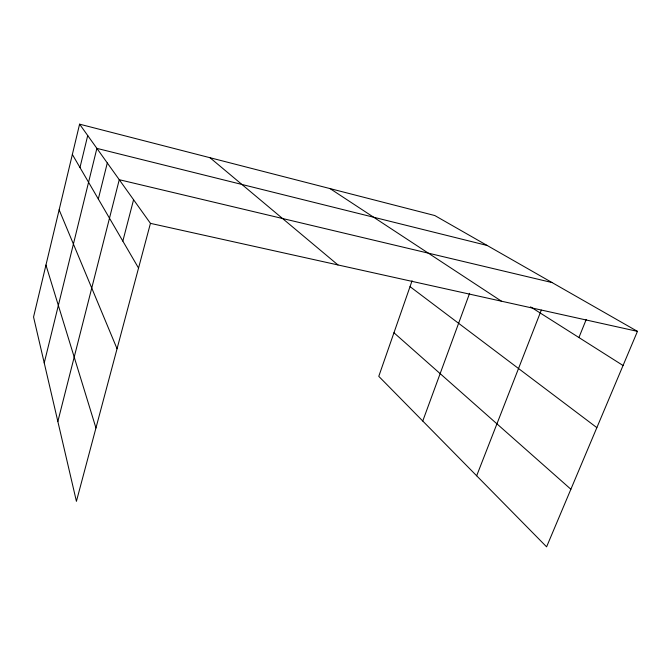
<?xml version="1.0" encoding="UTF-8"?>
<svg xmlns="http://www.w3.org/2000/svg" width="671" height="671" viewBox="0 0 671 671"><rect width="100%" height="100%" fill="white"/><g stroke="black" fill="none" stroke-linecap="round" stroke-linejoin="round"><path stroke-width="1.01" d="M79.589 124.169L33.55 316.997L76.419 501.321L150.447 223.359L79.589 124.169L434.8 215.542L637.45 331.357L546.597 546.831L378.771 376.339L412.078 280.763M79.975 167.532L87.716 135.542M44.236 362.944L96.884 148.375L487.163 245.469M98.318 199.01L107.301 162.961M57.849 421.48L119.262 179.702L552.057 282.558M122.835 241.107L133.579 199.74M422.755 421.027L469.616 293.294M476.662 475.789L541.304 310.128M578.922 337.53L586.202 319.547M150.447 223.359L637.45 331.357M530.543 306.865L623.049 365.51M330.057 188.601L501.463 301.195M410.023 286.634L596.855 427.637M209.998 157.719L337.974 264.944M393.952 332.766L570.878 489.243M72.359 154.456L138.536 268.065M59.14 209.813L117.048 348.761M45.955 265.053L95.953 427.981"/></g></svg>
